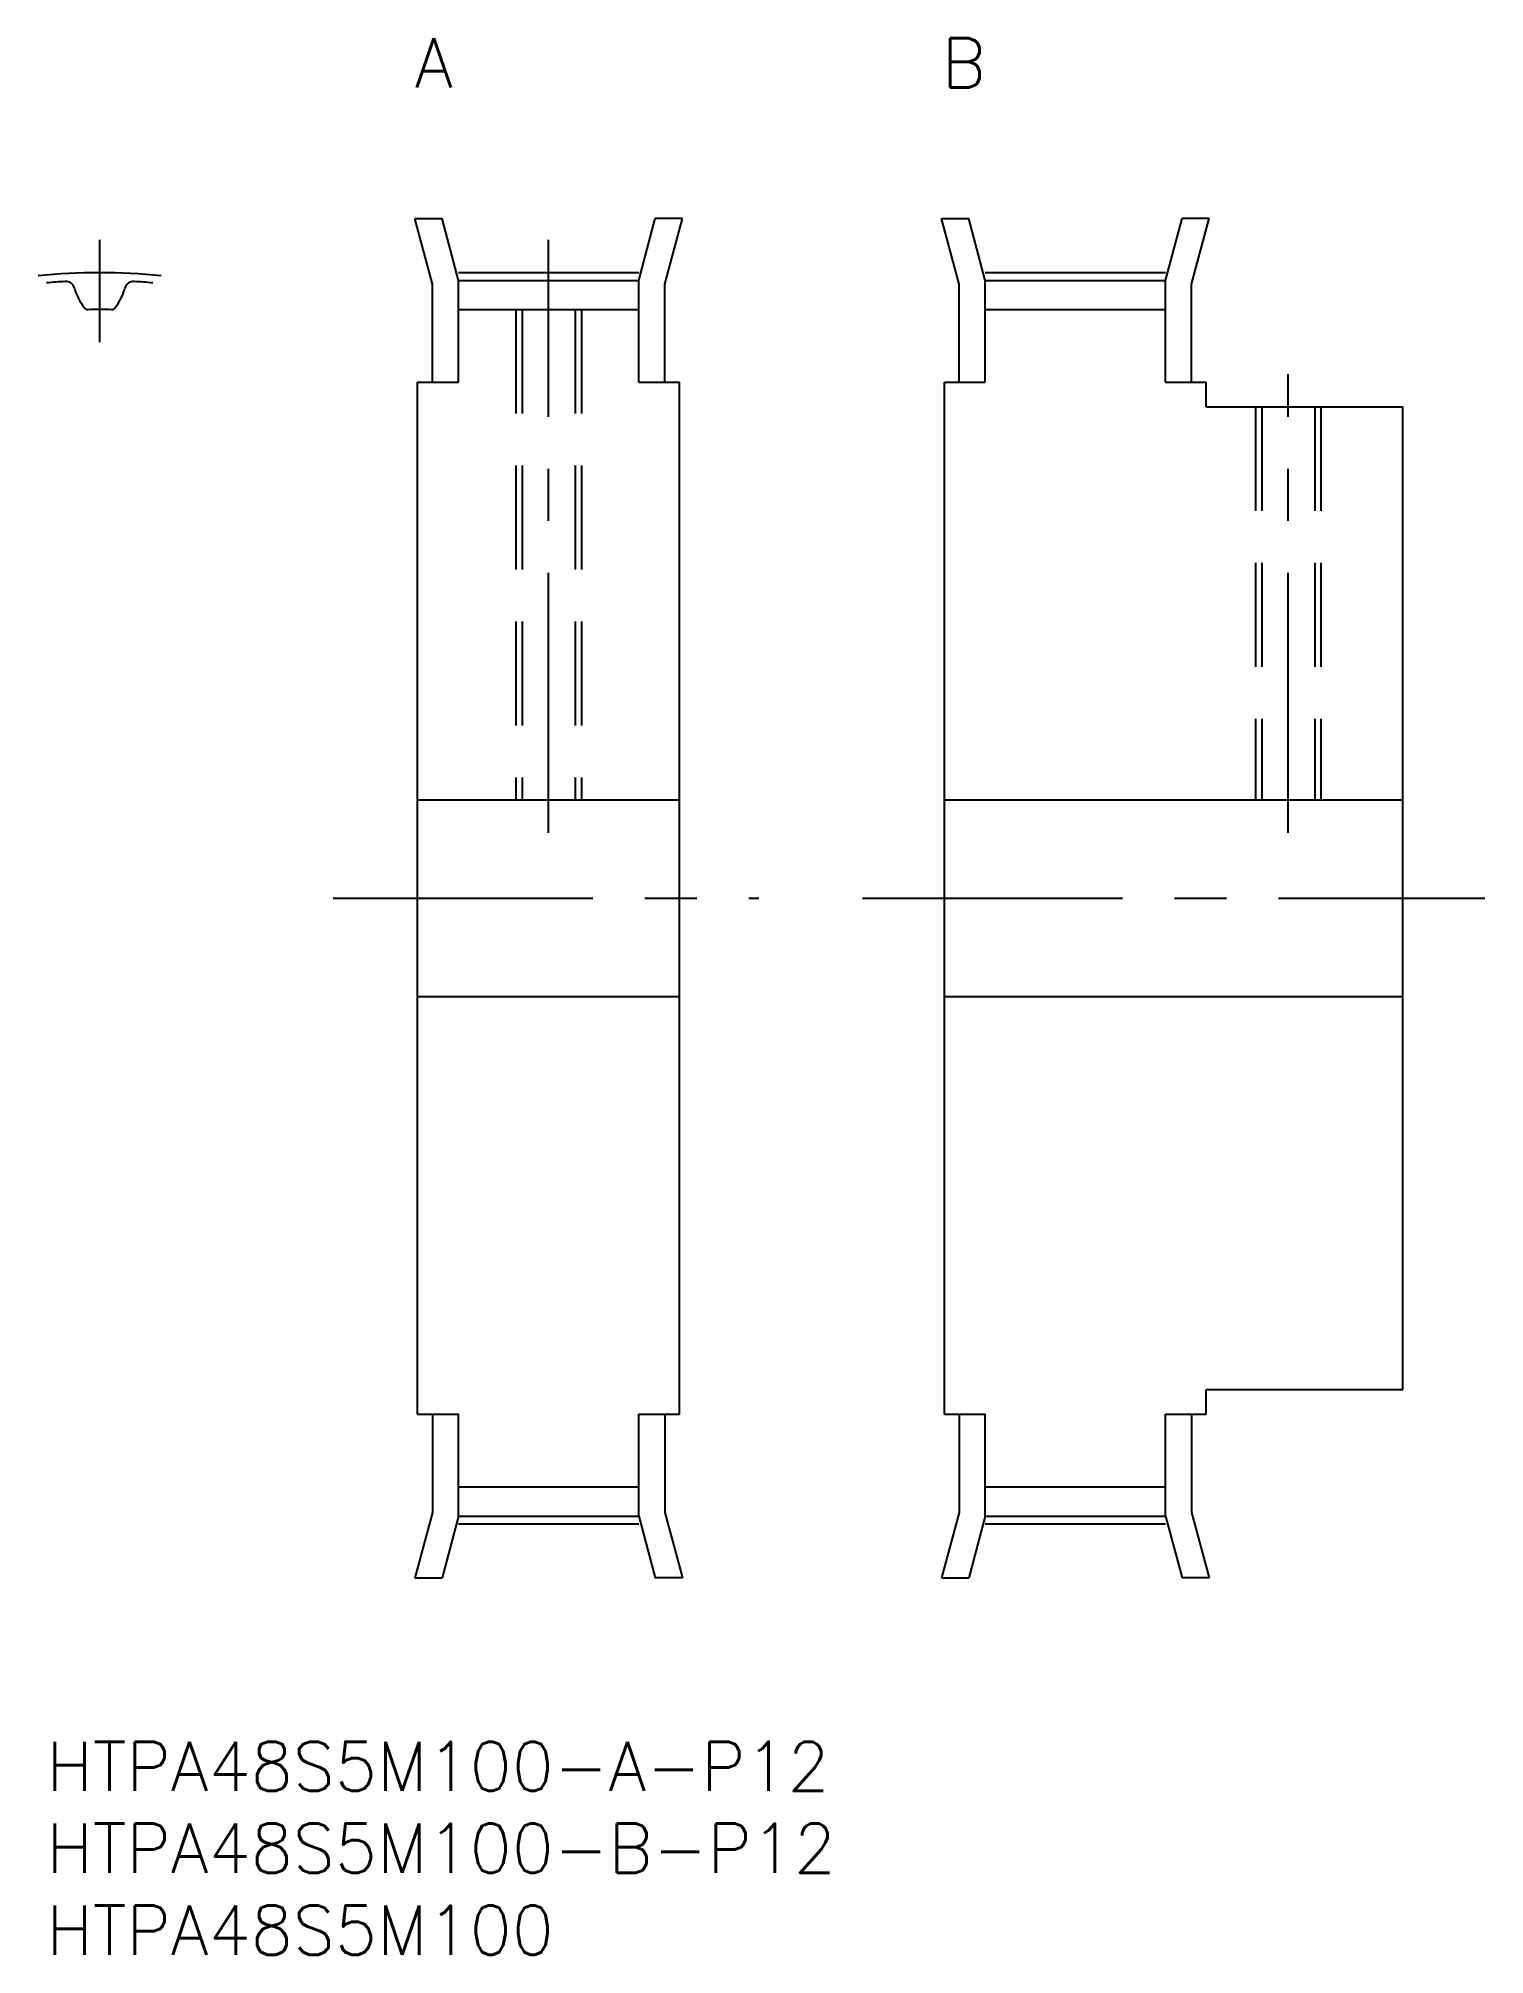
# Model space of a CAD drawing. Extents: x 0 to 88, y -13 to 104.
import ezdxf

# ---------------------------------------------------------------- set-up
doc = ezdxf.new("R2010")
doc.units = 0
doc.header["$LTSCALE"] = 0.5
doc.linetypes.add('CENTER', pattern=[50.8, 31.75, -6.35, 6.35, -6.35])
doc.linetypes.add('DASHED', pattern=[19.05, 12.7, -6.35])
for name, color, linetype in [('MSM_CENTER', 1, 'CENTER'), ('MSM_CONTINUOUS', 7, 'CONTINUOUS'), ('MSM_DASHED', 4, 'DASHED'), ('MSM_PART_NUMBER', 7, 'CONTINUOUS')]:
    doc.layers.add(name, color=color, linetype=linetype)
doc.styles.get("Standard").update_dxf_attribs({"font": 'txt.shx', "height": 3, "bigfont": 'bigfont.shx'})

# ---------------------------------------------------------------- blocks, each defined once
blk = doc.blocks.new('*U3')
at = {"layer": 'MSM_PART_NUMBER'}
blk.add_text('HTPA48S5M100-A-P12', height=3, dxfattribs=at).set_placement((0, -3))
blk = doc.blocks.new('*U4')
at = {"layer": 'MSM_PART_NUMBER'}
blk.add_text('HTPA48S5M100-B-P12', height=3, dxfattribs=at).set_placement((0, -8))
blk = doc.blocks.new('*U5')
at = {"layer": 'MSM_PART_NUMBER'}
blk.add_text('HTPA48S5M100', height=3, dxfattribs=at).set_placement((0, -13))
blk = doc.blocks.new('*U6')
at = {"layer": 'MSM_PART_NUMBER'}
blk.add_text('A', height=3, dxfattribs=at).set_placement((22.5, 101))
blk = doc.blocks.new('*U7')
at = {"layer": 'MSM_PART_NUMBER'}
blk.add_text('B', height=3, dxfattribs=at).set_placement((54.67, 101))

msp = doc.modelspace()

# ---------------------------------------------------------------- linework, layer by layer
at = {"layer": 'MSM_CENTER'}
for p, q in [((3.25, 85.45), (3.25, 91.7)), ((30.67, 55.5), (30.67, 91.7)), ((25.17, 89.7), (36.17, 89.7)), ((57.34, 89.7), (68.34, 89.7)), ((75.84, 55.5), (75.84, 83.5)), ((17.5, 51.5), (43.5, 51.5)), ((49.84, 51.5), (87.84, 51.5)), ((25.17, 13.31), (36.17, 13.31)), ((57.34, 13.31), (68.34, 13.31))]:
    msp.add_line(p, q, dxfattribs=at)
msp.add_arc((3.25, 51.5), 38.19, 84.3656, 95.6344, dxfattribs=at)
at = {"layer": 'MSM_CONTINUOUS'}
for p, q in [((22.5, 93), (24.16, 93)), ((23.57, 89), (22.5, 93)), ((25.17, 89.21), (24.16, 93)), ((36.17, 89.21), (37.18, 93)), ((38.84, 93), (37.18, 93)), ((37.77, 89), (38.84, 93)), ((55.74, 89), (54.67, 93)), ((54.67, 93), (56.33, 93)), ((57.34, 89.21), (56.33, 93)), ((68.34, 89.21), (69.36, 93)), ((71.01, 93), (69.36, 93)), ((69.94, 89), (71.01, 93)), ((23.57, 83), (23.57, 89)), ((25.17, 89.21), (36.17, 89.21)), ((25.17, 83), (25.17, 89.21)), ((36.17, 83), (36.17, 89.21)), ((37.77, 83), (37.77, 89)), ((55.74, 83), (55.74, 89)), ((57.34, 89.21), (68.34, 89.21)), ((57.34, 83), (57.34, 89.21)), ((68.34, 83), (68.34, 89.21)), ((69.94, 83), (69.94, 89)), ((25.17, 87.44), (36.17, 87.44)), ((57.34, 87.44), (68.34, 87.44)), ((22.67, 20), (22.67, 83)), ((22.67, 83), (25.17, 83)), ((36.17, 83), (38.67, 83)), ((38.67, 20), (38.67, 83)), ((54.84, 83), (57.34, 83)), ((54.84, 20), (54.84, 83)), ((68.34, 83), (70.84, 83)), ((70.84, 81.5), (70.84, 83)), ((70.84, 81.5), (82.84, 81.5)), ((82.84, 21.5), (82.84, 81.5)), ((22.67, 57.5), (38.67, 57.5)), ((54.84, 57.5), (82.84, 57.5)), ((22.67, 45.5), (38.67, 45.5)), ((54.84, 45.5), (82.84, 45.5)), ((70.84, 21.5), (82.84, 21.5)), ((70.84, 20), (70.84, 21.5)), ((22.67, 20), (25.17, 20)), ((23.57, 20), (23.57, 14)), ((25.17, 13.78), (25.17, 20)), ((36.17, 20), (38.67, 20)), ((36.17, 13.78), (36.17, 20)), ((37.77, 20), (37.77, 14)), ((54.84, 20), (57.34, 20)), ((55.74, 20), (55.74, 14)), ((57.34, 13.78), (57.34, 20)), ((68.34, 20), (70.84, 20)), ((68.34, 13.78), (68.34, 20)), ((69.94, 20), (69.94, 14)), ((25.17, 15.56), (36.17, 15.56)), ((57.34, 15.56), (68.34, 15.56)), ((23.57, 14), (22.5, 10)), ((25.17, 13.78), (24.16, 10)), ((25.17, 13.78), (36.17, 13.78)), ((36.17, 13.78), (37.18, 10)), ((37.77, 14), (38.84, 10)), ((55.74, 14), (54.67, 10)), ((57.34, 13.78), (56.33, 10)), ((57.34, 13.78), (68.34, 13.78)), ((68.34, 13.78), (69.36, 10)), ((69.94, 14), (71.01, 10)), ((22.5, 10), (24.16, 10)), ((38.84, 10), (37.18, 10)), ((54.67, 10), (56.33, 10)), ((71.01, 10), (69.36, 10))]:
    msp.add_line(p, q, dxfattribs=at)
for centre, radius, start, end in [((3.25, 51.5), 37.71, 93.1929, 94.9435), ((1.18, 88.61), 0.55, 14.98, 93.1929), ((5.32, 88.61), 0.55, 86.8071, 165.02), ((3.25, 51.5), 37.71, 85.0565, 86.8071), ((4.88, 89.6), 3.28, 194.98, 219.11), ((1.62, 89.6), 3.28, 320.89, 345.02), ((2.53, 87.69), 0.25, 219.11, 271.1433), ((3.25, 51.5), 35.94, 88.8567, 91.1433), ((3.97, 87.69), 0.25, 268.8567, 320.89)]:
    msp.add_arc(centre, radius, start, end, dxfattribs=at)
at = {"layer": 'MSM_DASHED'}
for p, q in [((28.67, 87.44), (28.67, 57.5)), ((29.05, 87.44), (29.05, 57.5)), ((32.29, 87.44), (32.29, 57.5)), ((32.67, 87.44), (32.67, 57.5)), ((73.84, 81.5), (73.84, 57.5)), ((74.22, 81.5), (74.22, 57.5)), ((77.46, 81.5), (77.46, 57.5)), ((77.84, 81.5), (77.84, 57.5))]:
    msp.add_line(p, q, dxfattribs=at)

# ---------------------------------------------------------------- block references
at = {"layer": 'MSM_CONTINUOUS'}
for name in ['*U6', '*U7', '*U3', '*U4', '*U5']:
    msp.add_blockref(name, (0, 0), dxfattribs=at)

doc.saveas('drawing.dxf')
